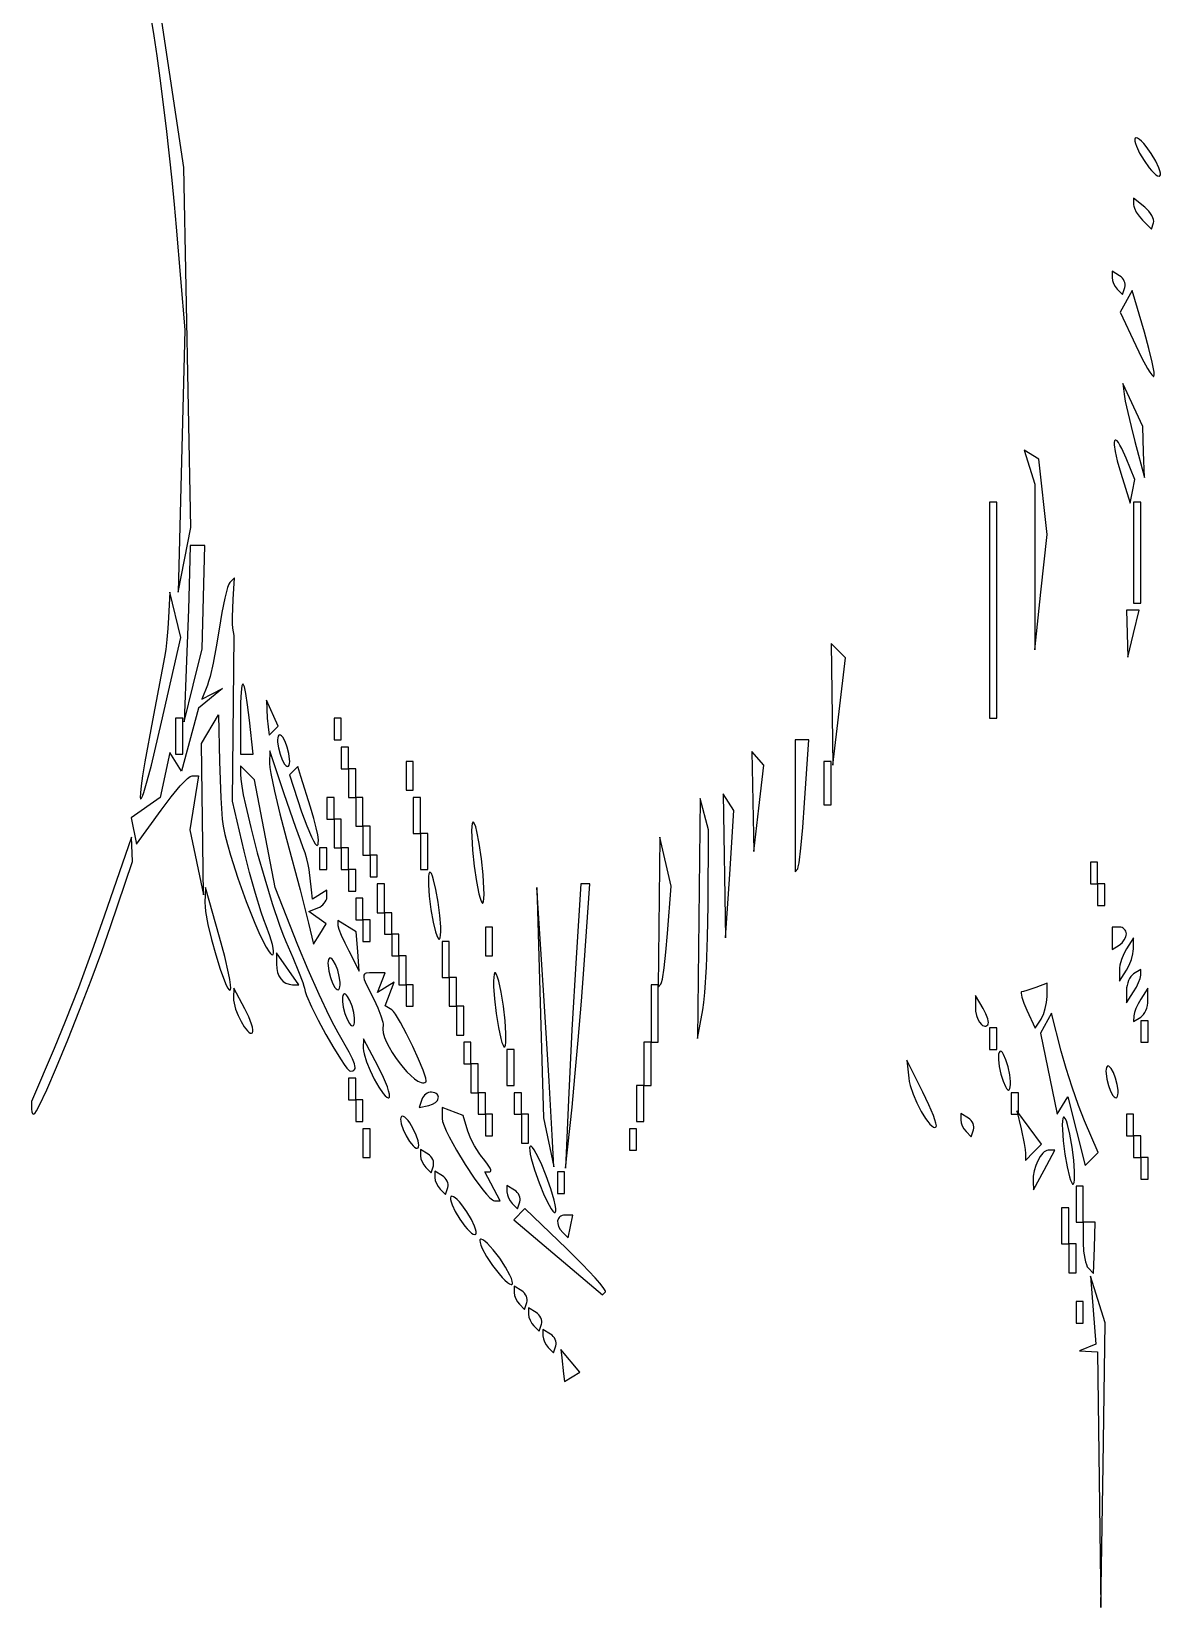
# Model space of a CAD drawing. Header units: millimetres. Extents: x 0.52 to 7.92, y 0.28 to 7.41.
# Drawn here: x 6.382 to 7.919, y 0.926 to 3.072 of the extents above; entities that cross this region are included whole.
import ezdxf

# ---------------------------------------------------------------- set-up
doc = ezdxf.new("R2010")
doc.units = ezdxf.units.MM
doc.header["$MEASUREMENT"] = 0

msp = doc.modelspace()

# ---------------------------------------------------------------- linework, layer by layer
at = {"flags": 128}
for points in [[(6.529412, 3.186701), (6.548582, 3.066389), (6.552669, 3.039365), (6.556938, 3.008631), (6.565516, 2.940305), (6.573309, 2.869952), (6.576596, 2.836685), (6.579308, 2.806113), (6.590863, 2.666148), (6.582129, 2.308824), (6.590693, 2.352941)], [(6.590693, 2.352941), (6.599256, 2.397059), (6.589522, 2.887255), (6.559571, 3.086341)], [(7.918233, 2.87575), (7.918875, 2.877258), (7.91881, 2.879678), (7.918087, 2.882884), (7.916755, 2.886751), (7.912461, 2.895966), (7.906318, 2.906318), (7.899401, 2.915897), (7.896092, 2.919803), (7.893001, 2.923005), (7.890217, 2.925419), (7.887829, 2.926961), (7.885927, 2.927543), (7.885185, 2.927449), (7.884599, 2.927083), (7.883957, 2.925574), (7.884023, 2.923154), (7.884745, 2.919948), (7.886077, 2.916081), (7.890371, 2.906867), (7.896514, 2.896514), (7.903431, 2.886935), (7.90674, 2.88303), (7.909831, 2.879827), (7.912615, 2.877413), (7.915003, 2.875872), (7.916905, 2.875289), (7.917647, 2.875384), (7.918233, 2.87575)], [(7.909518, 2.811886), (7.909793, 2.813889), (7.909458, 2.816249), (7.90856, 2.81888), (7.90715, 2.821696), (7.905278, 2.824608), (7.902993, 2.827532), (7.900346, 2.830379), (7.897385, 2.833062), (7.882353, 2.845538), (7.882353, 2.836495), (7.882601, 2.83443), (7.88331, 2.832026), (7.885917, 2.826544), (7.889775, 2.820743), (7.894485, 2.815319), (7.906618, 2.803186), (7.909518, 2.811886)], [(7.870411, 2.723979), (7.870838, 2.726021), (7.870829, 2.728178), (7.870413, 2.730384), (7.86962, 2.732575), (7.868479, 2.734685), (7.86702, 2.736648), (7.865271, 2.738401), (7.863263, 2.739876), (7.852941, 2.746255), (7.852941, 2.737507), (7.853505, 2.733546), (7.855041, 2.729228), (7.857314, 2.725075), (7.86009, 2.721609), (7.867239, 2.714461), (7.870411, 2.723979)], [(7.909978, 2.602789), (7.910365, 2.60467), (7.910074, 2.608665), (7.907675, 2.622002), (7.903203, 2.64082), (7.897081, 2.66314), (7.880583, 2.71989), (7.864081, 2.690403), (7.885229, 2.644796), (7.893725, 2.627371), (7.901223, 2.613643), (7.904344, 2.608596), (7.906911, 2.604989), (7.908823, 2.602996), (7.909502, 2.602658), (7.909978, 2.602789)], [(7.895881, 2.499611), (7.894703, 2.534314), (7.867736, 2.593137), (7.869333, 2.578431), (7.870984, 2.568823), (7.874298, 2.553531), (7.878795, 2.534662), (7.883994, 2.514317), (7.897059, 2.464908), (7.895881, 2.499611)], [(7.88077, 2.446204), (7.884089, 2.462335), (7.872098, 2.491286), (7.866208, 2.504385), (7.863724, 2.509064), (7.861563, 2.512538), (7.859735, 2.514836), (7.858251, 2.515988), (7.857123, 2.516024), (7.856361, 2.514976), (7.855976, 2.512872), (7.85598, 2.509744), (7.857195, 2.500534), (7.860097, 2.487588), (7.864771, 2.471147), (7.877451, 2.430073), (7.88077, 2.446204)], [(7.756185, 2.308824), (7.76453, 2.387255), (7.75353, 2.489887), (7.733193, 2.502455), (7.74792, 2.456057), (7.74784, 2.230392), (7.756185, 2.308824)], [(7.686275, 2.137255), (7.696078, 2.137255), (7.696078, 2.156863), (7.696078, 2.176471), (7.696078, 2.196078), (7.696078, 2.215686), (7.696078, 2.235294), (7.696078, 2.254902), (7.696078, 2.27451), (7.696078, 2.294118), (7.696078, 2.313725), (7.696078, 2.333333), (7.696078, 2.352941), (7.696078, 2.372549), (7.696078, 2.392157), (7.696078, 2.411765), (7.696078, 2.431373), (7.686275, 2.431373), (7.686275, 2.411765), (7.686275, 2.392157), (7.686275, 2.372549), (7.686275, 2.352941), (7.686275, 2.333333), (7.686275, 2.313725), (7.686275, 2.294118), (7.686275, 2.27451), (7.686275, 2.254902), (7.686275, 2.235294), (7.686275, 2.215686), (7.686275, 2.196078), (7.686275, 2.176471), (7.686275, 2.156863), (7.686275, 2.137255)], [(7.882353, 2.294118), (7.892157, 2.294118), (7.892157, 2.313725), (7.892157, 2.333333), (7.892157, 2.352941), (7.892157, 2.372549), (7.892157, 2.392157), (7.892157, 2.411765), (7.892157, 2.431373), (7.882353, 2.431373), (7.882353, 2.411765), (7.882353, 2.392157), (7.882353, 2.372549), (7.882353, 2.352941), (7.882353, 2.333333), (7.882353, 2.313725), (7.882353, 2.294118)], [(6.60245, 2.182184), (6.61481, 2.232014), (6.618357, 2.372549), (6.598039, 2.372549), (6.597336, 2.335784), (6.595879, 2.28534), (6.593361, 2.215686), (6.590089, 2.132353), (6.60245, 2.182184)], [(6.711159, 1.815735), (6.711831, 1.817389), (6.711897, 1.820272), (6.711398, 1.824225), (6.71037, 1.829089), (6.706886, 1.840915), (6.701754, 1.854478), (6.698582, 1.862689), (6.694998, 1.873033), (6.687092, 1.898448), (6.679019, 1.927377), (6.671764, 1.956474), (6.655962, 2.02451), (6.657946, 2.25), (6.656365, 2.259804), (6.655908, 2.265931), (6.655829, 2.275368), (6.656118, 2.286826), (6.65676, 2.29902), (6.658735, 2.328431), (6.652298, 2.322114), (6.650836, 2.319673), (6.649142, 2.315131), (6.645306, 2.300789), (6.641274, 2.281178), (6.637532, 2.258389), (6.63371, 2.234617), (6.629462, 2.212332), (6.625306, 2.194031), (6.623424, 2.187156), (6.621758, 2.182215), (6.614315, 2.16345), (6.642157, 2.177925), (6.609703, 2.151159), (6.586572, 2.065259), (6.570759, 2.090846), (6.557271, 2.029436), (6.517822, 2.001805), (6.525426, 1.965686), (6.558718, 2.012255), (6.572337, 2.030337), (6.584809, 2.045144), (6.590183, 2.050842), (6.594753, 2.055149), (6.598345, 2.057873), (6.599721, 2.058582), (6.600788, 2.058824), (6.609567, 2.058824), (6.597684, 1.985294), (6.616362, 1.897059), (6.613596, 2.102941), (6.636659, 2.142157), (6.638408, 2.078431), (6.640069, 2.029105), (6.641604, 2), (6.643012, 1.990448), (6.645485, 1.978847), (6.648881, 1.96558), (6.653054, 1.951031), (6.663154, 1.919615), (6.674629, 1.887662), (6.686324, 1.858234), (6.691892, 1.845425), (6.697081, 1.834396), (6.701747, 1.825529), (6.705745, 1.819208), (6.707448, 1.817122), (6.708931, 1.815816), (6.710174, 1.815337), (6.711159, 1.815735)], [(6.545539, 2.073529), (6.559318, 2.13193), (6.572532, 2.189738), (6.585345, 2.247123), (6.570635, 2.308824), (6.568902, 2.27451), (6.56793, 2.259639), (6.566562, 2.244516), (6.564981, 2.230909), (6.563367, 2.220588), (6.546775, 2.134091), (6.536504, 2.077776), (6.533384, 2.058884), (6.531419, 2.045074), (6.530467, 2.035523), (6.530387, 2.029412), (6.530871, 2.027658), (6.531315, 2.027707), (6.531883, 2.028343), (6.533359, 2.031286), (6.535238, 2.036305), (6.539956, 2.05185), (6.545539, 2.073529)], [(7.882118, 2.252451), (7.88968, 2.284314), (7.872549, 2.284314), (7.874556, 2.220588), (7.882118, 2.252451)], [(7.4816, 2.146633), (7.490067, 2.219737), (7.470588, 2.239216), (7.473132, 2.073529), (7.4816, 2.146633)], [(6.675266, 2.088235), (6.683866, 2.088235), (6.678864, 2.134804), (6.676383, 2.155704), (6.674083, 2.170809), (6.67201, 2.180105), (6.671073, 2.182569), (6.67021, 2.183574), (6.669808, 2.18353), (6.669427, 2.18312), (6.668729, 2.181203), (6.667614, 2.172976), (6.666911, 2.158876), (6.666667, 2.138889), (6.666667, 2.088235), (6.675266, 2.088235)], [(6.711995, 2.120492), (6.718109, 2.126605), (6.70215, 2.161765), (6.702546, 2.14951), (6.703257, 2.137495), (6.704412, 2.125817), (6.705882, 2.114379), (6.711995, 2.120492)], [(6.578431, 2.088235), (6.588235, 2.088235), (6.588235, 2.107843), (6.588235, 2.127451), (6.588235, 2.137255), (6.578431, 2.137255), (6.578431, 2.117647), (6.578431, 2.098039), (6.578431, 2.088235)], [(6.794118, 2.107843), (6.803922, 2.107843), (6.803922, 2.127451), (6.803922, 2.137255), (6.794118, 2.137255), (6.794118, 2.117647), (6.794118, 2.107843)], [(6.732182, 2.072052), (6.733031, 2.073467), (6.733558, 2.075619), (6.733771, 2.078401), (6.733679, 2.081708), (6.732604, 2.089465), (6.730392, 2.098039), (6.727407, 2.10584), (6.724226, 2.111491), (6.722681, 2.113345), (6.721229, 2.114462), (6.719919, 2.114777), (6.718798, 2.114223), (6.71795, 2.112808), (6.717423, 2.110656), (6.717209, 2.107873), (6.717302, 2.104567), (6.718377, 2.096809), (6.720588, 2.088235), (6.723574, 2.080435), (6.726755, 2.074784), (6.7283, 2.07293), (6.729751, 2.071812), (6.731061, 2.071497), (6.732182, 2.072052)], [(7.425113, 1.93219), (7.425943, 1.934761), (7.426946, 1.940545), (7.429315, 1.960274), (7.431915, 1.988428), (7.43444, 2.022059), (7.440222, 2.107843), (7.421569, 2.107843), (7.421569, 1.928105), (7.425113, 1.93219)], [(6.774666, 1.84339), (6.783279, 1.857326), (6.759804, 1.874042), (6.772059, 1.879014), (6.774521, 1.880208), (6.776817, 1.8817), (6.778898, 1.883429), (6.780714, 1.885336), (6.782213, 1.887362), (6.783347, 1.889446), (6.784064, 1.891529), (6.784314, 1.893552), (6.784314, 1.903118), (6.764706, 1.891), (6.763254, 1.903833), (6.760199, 1.931373), (6.759077, 1.938243), (6.757209, 1.946078), (6.754854, 1.953914), (6.752273, 1.960784), (6.748263, 1.971136), (6.742019, 1.98845), (6.726245, 2.034314), (6.706539, 2.093137), (6.706211, 2.075449), (6.706622, 2.070156), (6.707929, 2.061855), (6.712852, 2.037914), (6.72022, 2.007006), (6.729279, 1.972508), (6.747768, 1.903809), (6.759364, 1.858354), (6.766053, 1.829454), (6.774666, 1.84339)], [(6.803922, 2.068627), (6.813725, 2.068627), (6.813725, 2.088235), (6.813725, 2.098039), (6.803922, 2.098039), (6.803922, 2.078431), (6.803922, 2.068627)], [(7.372406, 2.014706), (7.379184, 2.073529), (7.362745, 2.092157), (7.365628, 1.955882), (7.372406, 2.014706)], [(6.816176, 1.656886), (6.819851, 1.657323), (6.821154, 1.657938), (6.822085, 1.658871), (6.822632, 1.660159), (6.822781, 1.661842), (6.822522, 1.66396), (6.82184, 1.666552), (6.819162, 1.673313), (6.814649, 1.682438), (6.799722, 1.709039), (6.794306, 1.718868), (6.78803, 1.731132), (6.773795, 1.761007), (6.758816, 1.794746), (6.744891, 1.828431), (6.713869, 1.906863), (6.685755, 2.053461), (6.666667, 2.072549), (6.666667, 2.061164), (6.667129, 2.054152), (6.668457, 2.044661), (6.670563, 2.033018), (6.673358, 2.019546), (6.680663, 1.988412), (6.689669, 1.953857), (6.699668, 1.918476), (6.709957, 1.884864), (6.719829, 1.855618), (6.724388, 1.843443), (6.728579, 1.833333), (6.737964, 1.811623), (6.745842, 1.792371), (6.751389, 1.777669), (6.753029, 1.772678), (6.753776, 1.769608), (6.754779, 1.765415), (6.756819, 1.759666), (6.763455, 1.744505), (6.772566, 1.726142), (6.783035, 1.706595), (6.793748, 1.687879), (6.803586, 1.672011), (6.807829, 1.665775), (6.811435, 1.661008), (6.814264, 1.657961), (6.815343, 1.657161), (6.816176, 1.656886)], [(6.771584, 1.964394), (6.772249, 1.965416), (6.772672, 1.966936), (6.772763, 1.971593), (6.771797, 1.978611), (6.769715, 1.988239), (6.766456, 2.000721), (6.761961, 2.016307), (6.749025, 2.057776), (6.744636, 2.071434), (6.733296, 2.060094), (6.75, 2.009804), (6.756871, 1.990662), (6.76323, 1.97572), (6.765997, 1.97029), (6.768371, 1.966468), (6.770263, 1.96444), (6.771, 1.964158), (6.771584, 1.964394)], [(6.813725, 2.029412), (6.823529, 2.029412), (6.823529, 2.04902), (6.823529, 2.068627), (6.813725, 2.068627), (6.813725, 2.04902), (6.813725, 2.029412)], [(6.892157, 2.039216), (6.901961, 2.039216), (6.901961, 2.058824), (6.901961, 2.078431), (6.892157, 2.078431), (6.892157, 2.058824), (6.892157, 2.039216)], [(7.460784, 2.019608), (7.470588, 2.019608), (7.470588, 2.039216), (7.470588, 2.058824), (7.470588, 2.078431), (7.460784, 2.078431), (7.460784, 2.058824), (7.460784, 2.039216), (7.460784, 2.019608)], [(6.784314, 2), (6.794118, 2), (6.794118, 2.019608), (6.794118, 2.029412), (6.784314, 2.029412), (6.784314, 2.009804), (6.784314, 2)], [(6.823529, 1.990196), (6.833333, 1.990196), (6.833333, 2.009804), (6.833333, 2.029412), (6.823529, 2.029412), (6.823529, 2.009804), (6.823529, 1.990196)], [(6.901961, 1.980392), (6.911765, 1.980392), (6.911765, 2), (6.911765, 2.019608), (6.911765, 2.029412), (6.901961, 2.029412), (6.901961, 2.009804), (6.901961, 1.990196), (6.901961, 1.980392)], [(7.29586, 1.740338), (7.297262, 1.750288), (7.298586, 1.763632), (7.300882, 1.798173), (7.302508, 1.8393), (7.303223, 1.882353), (7.303654, 1.985294), (7.292249, 2.027814), (7.288929, 1.701264), (7.29586, 1.740338)], [(7.332573, 1.925026), (7.338235, 2.011816), (7.32383, 2.034314), (7.326911, 1.838235), (7.332573, 1.925026)], [(6.794118, 1.960784), (6.803922, 1.960784), (6.803922, 1.980392), (6.803922, 2), (6.794118, 2), (6.794118, 1.980392), (6.794118, 1.960784)], [(6.996715, 1.885604), (6.997559, 1.887715), (6.998074, 1.891863), (6.998269, 1.8978), (6.998151, 1.90528), (6.997012, 1.923883), (6.994721, 1.945701), (6.991657, 1.966746), (6.988411, 1.983243), (6.986841, 1.989271), (6.98537, 1.993543), (6.984048, 1.995853), (6.983458, 1.996208), (6.982923, 1.995995), (6.982079, 1.993883), (6.981564, 1.989736), (6.981369, 1.983799), (6.981487, 1.976319), (6.982626, 1.957716), (6.984917, 1.935897), (6.987982, 1.914853), (6.991227, 1.898356), (6.992797, 1.892328), (6.994268, 1.888056), (6.99559, 1.885746), (6.99618, 1.885391), (6.996715, 1.885604)], [(6.386682, 1.599101), (6.389148, 1.602666), (6.392792, 1.609471), (6.40306, 1.631437), (6.416378, 1.66227), (6.43164, 1.699239), (6.447739, 1.739614), (6.463567, 1.780666), (6.478019, 1.819663), (6.489986, 1.853877), (6.519608, 1.942292), (6.518228, 1.97549), (6.481259, 1.867647), (6.464461, 1.820084), (6.446053, 1.770302), (6.428263, 1.724205), (6.413321, 1.687699), (6.382353, 1.615594), (6.382353, 1.605183), (6.382695, 1.601482), (6.383625, 1.599101), (6.384266, 1.598469), (6.385001, 1.598241), (6.385813, 1.598443), (6.386682, 1.599101)], [(6.833333, 1.95098), (6.843137, 1.95098), (6.843137, 1.970588), (6.843137, 1.990196), (6.833333, 1.990196), (6.833333, 1.970588), (6.833333, 1.95098)], [(6.911765, 1.931373), (6.921569, 1.931373), (6.921569, 1.95098), (6.921569, 1.970588), (6.921569, 1.980392), (6.911765, 1.980392), (6.911765, 1.960784), (6.911765, 1.941176), (6.911765, 1.931373)], [(7.239076, 1.775327), (7.239939, 1.777468), (7.240946, 1.782017), (7.243241, 1.797212), (7.245672, 1.818656), (7.247947, 1.844093), (7.253037, 1.908775), (7.237301, 1.97549), (7.235294, 1.771242), (7.239076, 1.775327)], [(6.77451, 1.931373), (6.784314, 1.931373), (6.784314, 1.95098), (6.784314, 1.960784), (6.77451, 1.960784), (6.77451, 1.941176), (6.77451, 1.931373)], [(6.803922, 1.931373), (6.813725, 1.931373), (6.813725, 1.95098), (6.813725, 1.960784), (6.803922, 1.960784), (6.803922, 1.941176), (6.803922, 1.931373)], [(6.813725, 1.901961), (6.823529, 1.901961), (6.823529, 1.921569), (6.823529, 1.931373), (6.813725, 1.931373), (6.813725, 1.911765), (6.813725, 1.901961)], [(6.843137, 1.921569), (6.852941, 1.921569), (6.852941, 1.941176), (6.852941, 1.95098), (6.843137, 1.95098), (6.843137, 1.931373), (6.843137, 1.921569)], [(7.823529, 1.911765), (7.833333, 1.911765), (7.833333, 1.931373), (7.833333, 1.941176), (7.823529, 1.941176), (7.823529, 1.921569), (7.823529, 1.911765)], [(6.852941, 1.872549), (6.862745, 1.872549), (6.862745, 1.892157), (6.862745, 1.911765), (6.852941, 1.911765), (6.852941, 1.892157), (6.852941, 1.872549)], [(6.937745, 1.836438), (6.938591, 1.838351), (6.939111, 1.841929), (6.939313, 1.846967), (6.939204, 1.853257), (6.93809, 1.868768), (6.935829, 1.886809), (6.932795, 1.904077), (6.929573, 1.917482), (6.928013, 1.922319), (6.92655, 1.925692), (6.925232, 1.927433), (6.924643, 1.92764), (6.924108, 1.927376), (6.923263, 1.925464), (6.922743, 1.921885), (6.922541, 1.916848), (6.922649, 1.910558), (6.923764, 1.895047), (6.926025, 1.877005), (6.929059, 1.859737), (6.93228, 1.846333), (6.933841, 1.841495), (6.935304, 1.838123), (6.936622, 1.836382), (6.937211, 1.836175), (6.937745, 1.836438)], [(7.117994, 1.607843), (7.122022, 1.648903), (7.126479, 1.699096), (7.130824, 1.75207), (7.134513, 1.801471), (7.142226, 1.911765), (7.129977, 1.911765), (7.123538, 1.811275), (7.117828, 1.712944), (7.113143, 1.617647), (7.109188, 1.52451), (7.117994, 1.607843)], [(7.833333, 1.882353), (7.843137, 1.882353), (7.843137, 1.901961), (7.843137, 1.911765), (7.833333, 1.911765), (7.833333, 1.892157), (7.833333, 1.882353)], [(6.652952, 1.767331), (6.653316, 1.768145), (6.653475, 1.769624), (6.653204, 1.774426), (6.6522, 1.781442), (6.650521, 1.790375), (6.645384, 1.812813), (6.638275, 1.839376), (6.61904, 1.906863), (6.618343, 1.886583), (6.618522, 1.881056), (6.619326, 1.874025), (6.622505, 1.856521), (6.627259, 1.836208), (6.632968, 1.815226), (6.639012, 1.795709), (6.644771, 1.779796), (6.64735, 1.773859), (6.649624, 1.769625), (6.651518, 1.767359), (6.652297, 1.767049), (6.652952, 1.767331)], [(6.823529, 1.862745), (6.833333, 1.862745), (6.833333, 1.882353), (6.833333, 1.892157), (6.823529, 1.892157), (6.823529, 1.872549), (6.823529, 1.862745)], [(7.091063, 1.569512), (7.086804, 1.643244), (7.079474, 1.759804), (7.069958, 1.906863), (7.079078, 1.593137), (7.093137, 1.52628), (7.091063, 1.569512)], [(6.862745, 1.843137), (6.872549, 1.843137), (6.872549, 1.862745), (6.872549, 1.872549), (6.862745, 1.872549), (6.862745, 1.852941), (6.862745, 1.843137)], [(6.826362, 1.819591), (6.824292, 1.846411), (6.79902, 1.86203), (6.799451, 1.855035), (6.800745, 1.850138), (6.803949, 1.841977), (6.80858, 1.831687), (6.814157, 1.820406), (6.828431, 1.792772), (6.826362, 1.819591)], [(6.833333, 1.833333), (6.843137, 1.833333), (6.843137, 1.852941), (6.843137, 1.862745), (6.833333, 1.862745), (6.833333, 1.843137), (6.833333, 1.833333)], [(7, 1.813725), (7.009804, 1.813725), (7.009804, 1.833333), (7.009804, 1.852941), (7, 1.852941), (7, 1.833333), (7, 1.813725)], [(7.862745, 1.828431), (7.866552, 1.831512), (7.869669, 1.835421), (7.871775, 1.839656), (7.872349, 1.841739), (7.872549, 1.843716), (7.872349, 1.845569), (7.871775, 1.847298), (7.870869, 1.848865), (7.869669, 1.850231), (7.868217, 1.85136), (7.866552, 1.852213), (7.864714, 1.852753), (7.862745, 1.852941), (7.852941, 1.852941), (7.852941, 1.822372), (7.862745, 1.828431)], [(6.872549, 1.813725), (6.882353, 1.813725), (6.882353, 1.833333), (6.882353, 1.843137), (6.872549, 1.843137), (6.872549, 1.823529), (6.872549, 1.813725)], [(6.941176, 1.784314), (6.95098, 1.784314), (6.95098, 1.803922), (6.95098, 1.823529), (6.95098, 1.833333), (6.941176, 1.833333), (6.941176, 1.813725), (6.941176, 1.794118), (6.941176, 1.784314)], [(7.872549, 1.794118), (7.876239, 1.800988), (7.879261, 1.808824), (7.881303, 1.816659), (7.881859, 1.820275), (7.882053, 1.823529), (7.882053, 1.838235), (7.872549, 1.823529), (7.868859, 1.816659), (7.865837, 1.808824), (7.863795, 1.800988), (7.863239, 1.797372), (7.863045, 1.794118), (7.863045, 1.779412), (7.872549, 1.794118)], [(6.737484, 1.77451), (6.74621, 1.77451), (6.715686, 1.818088), (6.715686, 1.802835), (6.716084, 1.79672), (6.717246, 1.791212), (6.719122, 1.786376), (6.721662, 1.782275), (6.724818, 1.778974), (6.72854, 1.776537), (6.732778, 1.775027), (6.737484, 1.77451)], [(6.80081, 1.76813), (6.801658, 1.769545), (6.802185, 1.771697), (6.802399, 1.77448), (6.802306, 1.777786), (6.801231, 1.785544), (6.79902, 1.794118), (6.796034, 1.801918), (6.792853, 1.807569), (6.791308, 1.809423), (6.789857, 1.810541), (6.788547, 1.810856), (6.787425, 1.810301), (6.786577, 1.808886), (6.78605, 1.806734), (6.785837, 1.803952), (6.785929, 1.800645), (6.787004, 1.792888), (6.789216, 1.784314), (6.792201, 1.776513), (6.795382, 1.770862), (6.796927, 1.769008), (6.798379, 1.767891), (6.799689, 1.767576), (6.80081, 1.76813)], [(6.882353, 1.77451), (6.892157, 1.77451), (6.892157, 1.794118), (6.892157, 1.813725), (6.882353, 1.813725), (6.882353, 1.794118), (6.882353, 1.77451)], [(6.919237, 1.641984), (6.919545, 1.64258), (6.919595, 1.643644), (6.918973, 1.647047), (6.915257, 1.658102), (6.909021, 1.673182), (6.901198, 1.690319), (6.892722, 1.707547), (6.884524, 1.722899), (6.877538, 1.734407), (6.874792, 1.738105), (6.872698, 1.740104), (6.863601, 1.745726), (6.875881, 1.777726), (6.853166, 1.763687), (6.863589, 1.79085), (6.848461, 1.79085), (6.842355, 1.790748), (6.837989, 1.790177), (6.836457, 1.789592), (6.83536, 1.788741), (6.834695, 1.787575), (6.834463, 1.786044), (6.834664, 1.784098), (6.835297, 1.781689), (6.837856, 1.775279), (6.848138, 1.754711), (6.853719, 1.742992), (6.857973, 1.732245), (6.860481, 1.723662), (6.860951, 1.720554), (6.860828, 1.718433), (6.86045, 1.716347), (6.860385, 1.714017), (6.861127, 1.708715), (6.862919, 1.702707), (6.865621, 1.696172), (6.869098, 1.68929), (6.873213, 1.682239), (6.877827, 1.6752), (6.882804, 1.668353), (6.888008, 1.661875), (6.8933, 1.655948), (6.898543, 1.65075), (6.903601, 1.646461), (6.908337, 1.64326), (6.912613, 1.641328), (6.914535, 1.640893), (6.916292, 1.640842), (6.917864, 1.641199), (6.919237, 1.641984)], [(6.95098, 1.745098), (6.960784, 1.745098), (6.960784, 1.764706), (6.960784, 1.784314), (6.95098, 1.784314), (6.95098, 1.764706), (6.95098, 1.745098)], [(7.026522, 1.689921), (7.027366, 1.691932), (7.02788, 1.695791), (7.028073, 1.701273), (7.027953, 1.708151), (7.026808, 1.72519), (7.02451, 1.745098), (7.021438, 1.764232), (7.018186, 1.779165), (7.016614, 1.78459), (7.015142, 1.788407), (7.013819, 1.79043), (7.013228, 1.79071), (7.012693, 1.790471), (7.01185, 1.78846), (7.011336, 1.784601), (7.011143, 1.779119), (7.011262, 1.772241), (7.012408, 1.755202), (7.014706, 1.735294), (7.017777, 1.71616), (7.021029, 1.701227), (7.022602, 1.695802), (7.024073, 1.691985), (7.025397, 1.689963), (7.025987, 1.689683), (7.026522, 1.689921)], [(7.882353, 1.764706), (7.886055, 1.771042), (7.889109, 1.777422), (7.891199, 1.783103), (7.892007, 1.787343), (7.892157, 1.795275), (7.882353, 1.789216), (7.880387, 1.78766), (7.878558, 1.785555), (7.876907, 1.782993), (7.875473, 1.780067), (7.874296, 1.776869), (7.873414, 1.773493), (7.872869, 1.770032), (7.872699, 1.766578), (7.872849, 1.75), (7.882353, 1.764706)], [(6.682934, 1.709078), (6.683606, 1.710625), (6.683637, 1.713166), (6.68307, 1.716568), (6.681947, 1.720695), (6.678199, 1.730591), (6.672728, 1.74178), (6.657648, 1.769608), (6.657255, 1.756708), (6.65739, 1.753315), (6.657954, 1.749544), (6.660169, 1.741243), (6.663502, 1.732546), (6.667552, 1.724195), (6.67192, 1.716932), (6.676206, 1.711497), (6.678194, 1.709696), (6.680011, 1.708631), (6.681608, 1.708394), (6.682934, 1.709078)], [(6.820418, 1.719111), (6.821266, 1.720526), (6.821793, 1.722678), (6.822007, 1.72546), (6.821914, 1.728766), (6.820839, 1.736524), (6.818627, 1.745098), (6.815642, 1.752898), (6.812461, 1.75855), (6.810916, 1.760404), (6.809465, 1.761521), (6.808155, 1.761836), (6.807033, 1.761282), (6.806185, 1.759867), (6.805658, 1.757714), (6.805444, 1.754932), (6.805537, 1.751626), (6.806612, 1.743868), (6.808824, 1.735294), (6.811809, 1.727494), (6.81499, 1.721842), (6.816535, 1.719989), (6.817986, 1.718871), (6.819296, 1.718556), (6.820418, 1.719111)], [(6.892157, 1.745098), (6.901961, 1.745098), (6.901961, 1.764706), (6.901961, 1.77451), (6.892157, 1.77451), (6.892157, 1.754902), (6.892157, 1.745098)], [(7.22549, 1.696078), (7.235294, 1.696078), (7.235294, 1.715686), (7.235294, 1.735294), (7.235294, 1.754902), (7.235294, 1.77451), (7.22549, 1.77451), (7.22549, 1.754902), (7.22549, 1.735294), (7.22549, 1.715686), (7.22549, 1.696078)], [(7.683905, 1.719853), (7.68453, 1.721055), (7.684702, 1.722883), (7.684447, 1.725245), (7.683792, 1.728051), (7.681378, 1.734636), (7.677667, 1.741912), (7.667263, 1.759804), (7.666965, 1.744281), (7.667317, 1.738206), (7.668501, 1.732522), (7.670353, 1.727464), (7.67271, 1.72327), (7.675408, 1.720175), (7.676833, 1.719114), (7.678282, 1.718417), (7.679735, 1.718112), (7.681169, 1.71823), (7.682566, 1.718801), (7.683905, 1.719853)], [(7.756452, 1.727663), (7.758053, 1.730552), (7.759552, 1.733966), (7.762113, 1.741862), (7.76387, 1.750344), (7.764556, 1.758402), (7.764706, 1.776608), (7.749198, 1.770657), (7.737103, 1.766454), (7.732535, 1.765175), (7.729801, 1.764706), (7.72925, 1.7642), (7.729181, 1.76275), (7.730371, 1.757424), (7.733126, 1.749543), (7.737205, 1.739918), (7.748499, 1.71513), (7.756452, 1.727663)], [(7.892157, 1.730392), (7.894123, 1.731948), (7.895952, 1.734053), (7.897603, 1.736615), (7.899037, 1.739541), (7.900214, 1.742739), (7.901095, 1.746114), (7.901641, 1.749576), (7.901811, 1.75303), (7.901661, 1.769608), (7.892157, 1.754902), (7.888455, 1.748566), (7.885401, 1.742186), (7.883311, 1.736505), (7.882503, 1.732265), (7.882353, 1.724333), (7.892157, 1.730392)], [(6.960784, 1.705882), (6.970588, 1.705882), (6.970588, 1.72549), (6.970588, 1.745098), (6.960784, 1.745098), (6.960784, 1.72549), (6.960784, 1.705882)], [(7.825198, 1.536963), (7.834022, 1.545787), (7.81554, 1.58907), (7.807323, 1.609957), (7.798612, 1.634833), (7.790446, 1.660579), (7.783865, 1.684078), (7.770672, 1.735804), (7.755389, 1.708494), (7.778481, 1.598405), (7.792833, 1.621628), (7.816374, 1.528139), (7.825198, 1.536963)], [(7.892157, 1.696078), (7.901961, 1.696078), (7.901961, 1.715686), (7.901961, 1.72549), (7.892157, 1.72549), (7.892157, 1.705882), (7.892157, 1.696078)], [(6.869079, 1.620713), (6.869474, 1.621406), (6.869655, 1.622464), (6.869408, 1.625585), (6.868399, 1.6299), (6.86669, 1.635236), (6.861418, 1.648271), (6.854083, 1.663291), (6.8342, 1.70098), (6.833767, 1.688239), (6.834, 1.684612), (6.834863, 1.680204), (6.838167, 1.669647), (6.843048, 1.657769), (6.848876, 1.645775), (6.855023, 1.634868), (6.860859, 1.626253), (6.863463, 1.623181), (6.865754, 1.621134), (6.867652, 1.620261), (6.868429, 1.620312), (6.869079, 1.620713)], [(6.970588, 1.666667), (6.980392, 1.666667), (6.980392, 1.686275), (6.980392, 1.696078), (6.970588, 1.696078), (6.970588, 1.676471), (6.970588, 1.666667)], [(7.215686, 1.637255), (7.22549, 1.637255), (7.22549, 1.656863), (7.22549, 1.676471), (7.22549, 1.696078), (7.215686, 1.696078), (7.215686, 1.676471), (7.215686, 1.656863), (7.215686, 1.637255)], [(7.686275, 1.686275), (7.696078, 1.686275), (7.696078, 1.705882), (7.696078, 1.715686), (7.686275, 1.715686), (7.686275, 1.696078), (7.686275, 1.686275)], [(7.029412, 1.637255), (7.039216, 1.637255), (7.039216, 1.656863), (7.039216, 1.676471), (7.039216, 1.686275), (7.029412, 1.686275), (7.029412, 1.666667), (7.029412, 1.647059), (7.029412, 1.637255)], [(7.713139, 1.63144), (7.71399, 1.632958), (7.714525, 1.635404), (7.714751, 1.638653), (7.714675, 1.642576), (7.713644, 1.651935), (7.711485, 1.662465), (7.708552, 1.672221), (7.705414, 1.679475), (7.703886, 1.681945), (7.702447, 1.683528), (7.701145, 1.684138), (7.700026, 1.683686), (7.699175, 1.682168), (7.69864, 1.679722), (7.698414, 1.676473), (7.69849, 1.672551), (7.699522, 1.663191), (7.701681, 1.652661), (7.704613, 1.642905), (7.707751, 1.635651), (7.70928, 1.633181), (7.710718, 1.631598), (7.712021, 1.630988), (7.713139, 1.63144)], [(6.980392, 1.627451), (6.990196, 1.627451), (6.990196, 1.647059), (6.990196, 1.666667), (6.980392, 1.666667), (6.980392, 1.647059), (6.980392, 1.627451)], [(7.613461, 1.580781), (7.613759, 1.581419), (7.613826, 1.58248), (7.613299, 1.585776), (7.611953, 1.590475), (7.609862, 1.596382), (7.60374, 1.611042), (7.595521, 1.6282), (7.573529, 1.671569), (7.57624, 1.647393), (7.577041, 1.642449), (7.57835, 1.637063), (7.582231, 1.625437), (7.58736, 1.613448), (7.593216, 1.602032), (7.599276, 1.592123), (7.60222, 1.588025), (7.605019, 1.584655), (7.607607, 1.582129), (7.609921, 1.580563), (7.611894, 1.580075), (7.612732, 1.580271), (7.613461, 1.580781)], [(7.859633, 1.621071), (7.860482, 1.622486), (7.861009, 1.624638), (7.861222, 1.627421), (7.86113, 1.630727), (7.860055, 1.638485), (7.857843, 1.647059), (7.854858, 1.654859), (7.851677, 1.660511), (7.850132, 1.662364), (7.84868, 1.663482), (7.84737, 1.663797), (7.846249, 1.663242), (7.845401, 1.661827), (7.844874, 1.659675), (7.84466, 1.656893), (7.844753, 1.653586), (7.845828, 1.645829), (7.848039, 1.637255), (7.851024, 1.629455), (7.854206, 1.623803), (7.855751, 1.621949), (7.857202, 1.620832), (7.858512, 1.620517), (7.859633, 1.621071)], [(6.813725, 1.617647), (6.823529, 1.617647), (6.823529, 1.637255), (6.823529, 1.647059), (6.813725, 1.647059), (6.813725, 1.627451), (6.813725, 1.617647)], [(7.205882, 1.588235), (7.215686, 1.588235), (7.215686, 1.607843), (7.215686, 1.627451), (7.215686, 1.637255), (7.205882, 1.637255), (7.205882, 1.617647), (7.205882, 1.598039), (7.205882, 1.588235)], [(6.823529, 1.588235), (6.833333, 1.588235), (6.833333, 1.607843), (6.833333, 1.617647), (6.823529, 1.617647), (6.823529, 1.598039), (6.823529, 1.588235)], [(6.9231, 1.609988), (6.92819, 1.611635), (6.932064, 1.614014), (6.934668, 1.616849), (6.935476, 1.618351), (6.935947, 1.619863), (6.936072, 1.621351), (6.935846, 1.622781), (6.935261, 1.624117), (6.934311, 1.625325), (6.932988, 1.62637), (6.931285, 1.627219), (6.929197, 1.627836), (6.926716, 1.628186), (6.924722, 1.628113), (6.922719, 1.627616), (6.920761, 1.626738), (6.918903, 1.62552), (6.917198, 1.624003), (6.9157, 1.622229), (6.914463, 1.62024), (6.913542, 1.618076), (6.909926, 1.60723), (6.9231, 1.609988)], [(6.990196, 1.598039), (7, 1.598039), (7, 1.617647), (7, 1.627451), (6.990196, 1.627451), (6.990196, 1.607843), (6.990196, 1.598039)], [(7.039216, 1.598039), (7.04902, 1.598039), (7.04902, 1.617647), (7.04902, 1.627451), (7.039216, 1.627451), (7.039216, 1.607843), (7.039216, 1.598039)], [(7.715686, 1.598039), (7.72549, 1.598039), (7.72549, 1.617647), (7.72549, 1.627451), (7.715686, 1.627451), (7.715686, 1.607843), (7.715686, 1.598039)], [(6.908451, 1.552242), (6.909204, 1.553661), (6.909456, 1.555825), (6.909235, 1.558626), (6.908567, 1.561957), (6.905998, 1.569779), (6.901961, 1.578431), (6.89715, 1.58631), (6.894762, 1.589472), (6.892475, 1.592025), (6.890355, 1.593904), (6.888469, 1.59504), (6.886883, 1.595367), (6.885666, 1.594817), (6.884914, 1.593397), (6.884662, 1.591234), (6.884883, 1.588432), (6.885551, 1.585101), (6.88812, 1.57728), (6.892157, 1.568627), (6.896967, 1.560749), (6.899355, 1.557587), (6.901643, 1.555033), (6.903763, 1.553155), (6.905649, 1.552019), (6.907234, 1.551692), (6.908451, 1.552242)], [(7.012443, 1.480392), (7.020298, 1.480392), (6.99931, 1.519608), (7.006077, 1.519608), (7.007128, 1.519958), (7.007515, 1.520962), (7.007271, 1.522548), (7.00643, 1.524648), (7.003093, 1.530103), (6.997777, 1.536765), (6.994619, 1.540643), (6.99142, 1.545096), (6.985247, 1.555095), (6.979964, 1.565508), (6.977877, 1.570475), (6.976277, 1.575075), (6.969842, 1.596228), (6.941176, 1.607228), (6.941176, 1.592241), (6.941852, 1.588054), (6.943774, 1.582329), (6.946782, 1.575315), (6.950718, 1.567262), (6.960738, 1.549036), (6.972561, 1.529648), (6.984914, 1.511093), (6.996527, 1.495368), (7.001658, 1.48919), (7.006127, 1.484469), (7.009775, 1.481453), (7.011241, 1.480663), (7.012443, 1.480392)], [(7, 1.568627), (7.009804, 1.568627), (7.009804, 1.588235), (7.009804, 1.598039), (7, 1.598039), (7, 1.578431), (7, 1.568627)], [(7.04902, 1.558824), (7.058824, 1.558824), (7.058824, 1.578431), (7.058824, 1.598039), (7.04902, 1.598039), (7.04902, 1.578431), (7.04902, 1.558824)], [(7.664529, 1.57692), (7.664956, 1.578962), (7.664946, 1.581119), (7.664531, 1.583326), (7.663738, 1.585516), (7.662597, 1.587626), (7.661138, 1.58959), (7.659389, 1.591342), (7.65738, 1.592817), (7.647059, 1.599196), (7.647059, 1.590448), (7.647623, 1.586487), (7.649159, 1.582169), (7.651432, 1.578017), (7.654208, 1.574551), (7.661356, 1.567402), (7.664529, 1.57692)], [(7.746233, 1.546233), (7.757171, 1.557171), (7.723254, 1.602941), (7.72914, 1.578431), (7.733337, 1.558385), (7.734644, 1.550158), (7.73516, 1.544608), (7.735294, 1.535294), (7.746233, 1.546233)], [(7.800491, 1.503105), (7.801336, 1.505018), (7.801856, 1.508596), (7.802058, 1.513634), (7.80195, 1.519923), (7.800835, 1.535434), (7.798574, 1.553476), (7.79554, 1.570744), (7.792318, 1.584149), (7.790758, 1.588986), (7.789295, 1.592359), (7.787977, 1.5941), (7.787388, 1.594307), (7.786854, 1.594043), (7.786008, 1.59213), (7.785488, 1.588552), (7.785286, 1.583514), (7.785394, 1.577224), (7.786509, 1.561714), (7.78877, 1.543672), (7.791804, 1.526404), (7.795026, 1.512999), (7.796586, 1.508162), (7.798049, 1.504789), (7.799367, 1.503048), (7.799956, 1.502841), (7.800491, 1.503105)], [(7.872549, 1.568627), (7.882353, 1.568627), (7.882353, 1.588235), (7.882353, 1.598039), (7.872549, 1.598039), (7.872549, 1.578431), (7.872549, 1.568627)], [(6.833333, 1.539216), (6.843137, 1.539216), (6.843137, 1.558824), (6.843137, 1.578431), (6.833333, 1.578431), (6.833333, 1.558824), (6.833333, 1.539216)], [(7.196078, 1.54902), (7.205882, 1.54902), (7.205882, 1.568627), (7.205882, 1.578431), (7.196078, 1.578431), (7.196078, 1.558824), (7.196078, 1.54902)], [(7.882353, 1.539216), (7.892157, 1.539216), (7.892157, 1.558824), (7.892157, 1.568627), (7.882353, 1.568627), (7.882353, 1.54902), (7.882353, 1.539216)], [(6.929235, 1.527901), (6.929662, 1.529943), (6.929652, 1.5321), (6.929237, 1.534306), (6.928444, 1.536497), (6.927303, 1.538606), (6.925843, 1.54057), (6.924095, 1.542322), (6.922086, 1.543798), (6.911765, 1.550177), (6.911765, 1.541428), (6.912329, 1.537467), (6.913865, 1.53315), (6.916138, 1.528997), (6.918913, 1.525531), (6.926062, 1.518382), (6.929235, 1.527901)], [(7.095214, 1.464495), (7.095624, 1.465227), (7.095848, 1.466397), (7.095763, 1.469944), (7.095009, 1.474932), (7.093635, 1.481156), (7.089232, 1.496496), (7.082956, 1.514329), (7.075907, 1.531388), (7.069397, 1.544622), (7.066571, 1.549394), (7.064152, 1.552717), (7.06223, 1.554426), (7.061483, 1.554625), (7.060895, 1.554359), (7.060484, 1.553626), (7.06026, 1.552457), (7.060345, 1.54891), (7.0611, 1.543922), (7.062473, 1.537698), (7.066876, 1.522358), (7.073152, 1.504525), (7.080202, 1.487465), (7.086711, 1.474232), (7.089537, 1.46946), (7.091957, 1.466137), (7.093879, 1.464427), (7.094626, 1.464229), (7.095214, 1.464495)], [(7.76051, 1.522059), (7.775136, 1.54902), (7.766068, 1.54902), (7.764227, 1.548749), (7.762364, 1.547964), (7.760501, 1.546707), (7.758658, 1.545021), (7.755113, 1.540526), (7.75189, 1.534817), (7.749154, 1.528229), (7.747067, 1.521097), (7.745791, 1.513759), (7.745491, 1.506551), (7.745883, 1.495098), (7.76051, 1.522059)], [(7.892157, 1.509804), (7.901961, 1.509804), (7.901961, 1.529412), (7.901961, 1.539216), (7.892157, 1.539216), (7.892157, 1.519608), (7.892157, 1.509804)], [(6.948843, 1.498489), (6.949269, 1.500531), (6.94926, 1.502688), (6.948844, 1.504894), (6.948052, 1.507085), (6.946911, 1.509195), (6.945451, 1.511158), (6.943703, 1.51291), (6.941694, 1.514386), (6.931373, 1.520765), (6.931373, 1.512017), (6.931937, 1.508056), (6.933472, 1.503738), (6.935746, 1.499585), (6.938521, 1.496119), (6.94567, 1.488971), (6.948843, 1.498489)], [(7.098039, 1.490196), (7.107843, 1.490196), (7.107843, 1.509804), (7.107843, 1.519608), (7.098039, 1.519608), (7.098039, 1.5), (7.098039, 1.490196)], [(6.986861, 1.434573), (6.987502, 1.436082), (6.987437, 1.438502), (6.986714, 1.441708), (6.985383, 1.445575), (6.981089, 1.454789), (6.974946, 1.465142), (6.968029, 1.474721), (6.96472, 1.478626), (6.961628, 1.481829), (6.958844, 1.484243), (6.956457, 1.485784), (6.954554, 1.486367), (6.953813, 1.486272), (6.953226, 1.485906), (6.952585, 1.484397), (6.95265, 1.481977), (6.953373, 1.478771), (6.954704, 1.474905), (6.958999, 1.46569), (6.965142, 1.455338), (6.972058, 1.445759), (6.975368, 1.441853), (6.978459, 1.438651), (6.981243, 1.436236), (6.983631, 1.434695), (6.985533, 1.434112), (6.986274, 1.434207), (6.986861, 1.434573)], [(7.046882, 1.478881), (7.047309, 1.480923), (7.047299, 1.48308), (7.046884, 1.485286), (7.046091, 1.487477), (7.04495, 1.489587), (7.04349, 1.49155), (7.041742, 1.493303), (7.039733, 1.494778), (7.029412, 1.501157), (7.029412, 1.492409), (7.029976, 1.488448), (7.031512, 1.48413), (7.033785, 1.479977), (7.03656, 1.476511), (7.043709, 1.469363), (7.046882, 1.478881)], [(7.803922, 1.45098), (7.813725, 1.45098), (7.813725, 1.470588), (7.813725, 1.490196), (7.813725, 1.5), (7.803922, 1.5), (7.803922, 1.480392), (7.803922, 1.460784), (7.803922, 1.45098)], [(7.163504, 1.356314), (7.163615, 1.357003), (7.163145, 1.358229), (7.16057, 1.36217), (7.155995, 1.367897), (7.149638, 1.37517), (7.132438, 1.39339), (7.110705, 1.414909), (7.053922, 1.469519), (7.038763, 1.454449), (7.159519, 1.352329), (7.163504, 1.356314)], [(7.115915, 1.445199), (7.119085, 1.460784), (7.108562, 1.460784), (7.106405, 1.460636), (7.104495, 1.460207), (7.102836, 1.459518), (7.101429, 1.458593), (7.10028, 1.457452), (7.099389, 1.456118), (7.098398, 1.45296), (7.098479, 1.449295), (7.099656, 1.445301), (7.101952, 1.441153), (7.105392, 1.437029), (7.112745, 1.429614), (7.115915, 1.445199)], [(7.784314, 1.421569), (7.794118, 1.421569), (7.794118, 1.441176), (7.794118, 1.460784), (7.794118, 1.470588), (7.784314, 1.470588), (7.784314, 1.45098), (7.784314, 1.431373), (7.784314, 1.421569)], [(7.828969, 1.416185), (7.830177, 1.45098), (7.813725, 1.45098), (7.813725, 1.423203), (7.814279, 1.411863), (7.815787, 1.401523), (7.816826, 1.397085), (7.818018, 1.393324), (7.819333, 1.390384), (7.820743, 1.388407), (7.82776, 1.38139), (7.828969, 1.416185)], [(7.036453, 1.366518), (7.036839, 1.367176), (7.036994, 1.368126), (7.03664, 1.370831), (7.035461, 1.374488), (7.033527, 1.378951), (7.027665, 1.389716), (7.019608, 1.401961), (7.010777, 1.413432), (7.006631, 1.418166), (7.002809, 1.42209), (6.999422, 1.425101), (6.996578, 1.427093), (6.994388, 1.427961), (6.993571, 1.42794), (6.992959, 1.4276), (6.992572, 1.426942), (6.992418, 1.425991), (6.992772, 1.423286), (6.99395, 1.419629), (6.995885, 1.415166), (7.001747, 1.404402), (7.009804, 1.392157), (7.018635, 1.380685), (7.022781, 1.375952), (7.026603, 1.372027), (7.02999, 1.369017), (7.032833, 1.367025), (7.035024, 1.366157), (7.035841, 1.366177), (7.036453, 1.366518)], [(7.794118, 1.382353), (7.803922, 1.382353), (7.803922, 1.401961), (7.803922, 1.421569), (7.794118, 1.421569), (7.794118, 1.401961), (7.794118, 1.382353)], [(7.840675, 1.120376), (7.843554, 1.314282), (7.823717, 1.377451), (7.830834, 1.285115), (7.808824, 1.276058), (7.833333, 1.27451), (7.837796, 0.926471), (7.840675, 1.120376)], [(7.056686, 1.341626), (7.057112, 1.343668), (7.057103, 1.345825), (7.056688, 1.348032), (7.055895, 1.350222), (7.054754, 1.352332), (7.053294, 1.354295), (7.051546, 1.356048), (7.049537, 1.357523), (7.039216, 1.363902), (7.039216, 1.355154), (7.03978, 1.351193), (7.041316, 1.346875), (7.043589, 1.342723), (7.046364, 1.339257), (7.053513, 1.332108), (7.056686, 1.341626)], [(7.076294, 1.312214), (7.07672, 1.314257), (7.076711, 1.316413), (7.076295, 1.31862), (7.075502, 1.32081), (7.074362, 1.32292), (7.072902, 1.324884), (7.071154, 1.326636), (7.069145, 1.328112), (7.058824, 1.334491), (7.058824, 1.325742), (7.059388, 1.321781), (7.060923, 1.317463), (7.063197, 1.313311), (7.065972, 1.309845), (7.073121, 1.302696), (7.076294, 1.312214)], [(7.803922, 1.313725), (7.813725, 1.313725), (7.813725, 1.333333), (7.813725, 1.343137), (7.803922, 1.343137), (7.803922, 1.323529), (7.803922, 1.313725)], [(7.095902, 1.282803), (7.096328, 1.284845), (7.096319, 1.287002), (7.095903, 1.289208), (7.09511, 1.291399), (7.093969, 1.293508), (7.09251, 1.295472), (7.090761, 1.297224), (7.088753, 1.2987), (7.078431, 1.305079), (7.078431, 1.29633), (7.078995, 1.292369), (7.080531, 1.288052), (7.082804, 1.283899), (7.08558, 1.280433), (7.092729, 1.273284), (7.095902, 1.282803)], [(7.118123, 1.24049), (7.128403, 1.246844), (7.102941, 1.277523), (7.103922, 1.266213), (7.106373, 1.244519), (7.107843, 1.234137), (7.118123, 1.24049)]]:
    msp.add_lwpolyline(points, dxfattribs=at)

doc.saveas('drawing.dxf')
